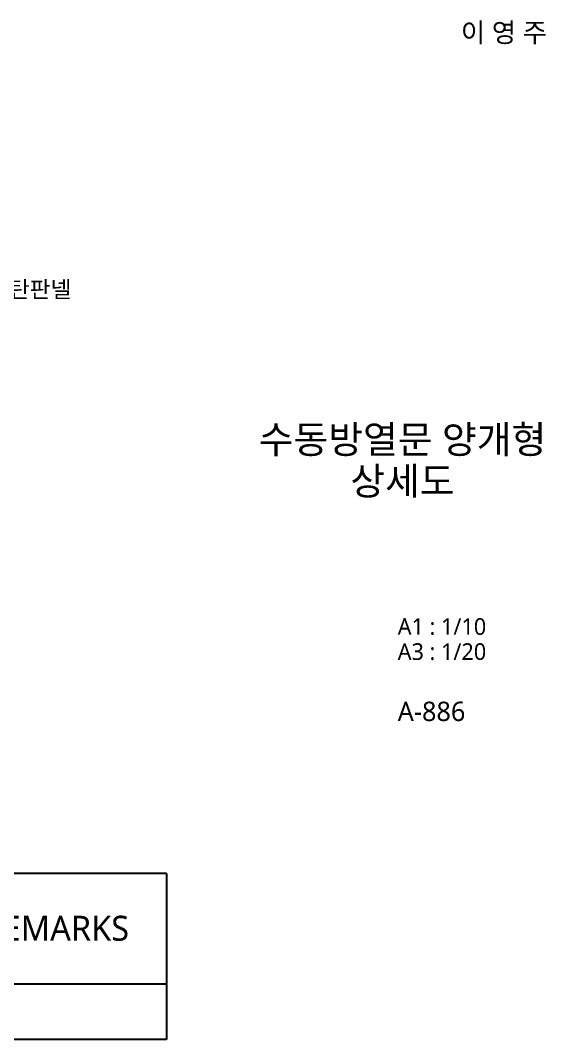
# Model space of a CAD drawing. Header units: millimetres. Extents: x 232323 to 272954, y -5343 to 8721.
# Drawn here: x 251703 to 252650, y -5333 to -3493 of the extents above; entities that cross this region are included whole.
import ezdxf
from ezdxf.enums import TextEntityAlignment as Align

# ---------------------------------------------------------------- set-up
doc = ezdxf.new("R2010")
doc.units = ezdxf.units.MM
doc.header["$MEASUREMENT"] = 0
doc.layers.get('0').update_dxf_attribs({"linetype": 'CONTINUOUS'})
for name, color, linetype, lineweight in [('A-BORD-TEXT', 3, 'CONTINUOUS', 25), ('A-MKXX-NAME', 3, 'CONTINUOUS', 25), ('A-XXXX-TXT2', 3, 'CONTINUOUS', 25)]:
    doc.layers.add(name, color=color, linetype=linetype, lineweight=lineweight)
doc.styles.add('맑은고딕', font='malgun.ttf')

msp = doc.modelspace()

# ---------------------------------------------------------------- linework, layer by layer
for p, q in [((251966.3, -5033), (250037.9, -5033)), ((251966.3, -5033), (251966.3, -5333)), ((251966.3, -5233), (250037.9, -5233)), ((251966.3, -5333), (250037.9, -5333))]:
    msp.add_line(p, q)

# ---------------------------------------------------------------- texts
at = {"layer": 'A-BORD-TEXT', "style": '맑은고딕'}
msp.add_text('이 영 주', height=35, dxfattribs=at).set_placement((252652.7, -3532.7), align=Align.RIGHT)
for s, p in [('수동방열문 양개형', (252391.9, -4249.7)), ('상세도', (252391.9, -4324.7))]:
    msp.add_text(s, height=50, dxfattribs=at).set_placement(p, align=Align.MIDDLE_CENTER)
for s, height, p in [('A1 : 1/10', 30, (252383.3, -4602.3)), ('A3 : 1/20', 30, (252383.3, -4647.6)), ('A-886', 35, (252383.3, -4758))]:
    msp.add_text(s, height=height, dxfattribs=at).set_placement(p)
at = {"layer": 'A-MKXX-NAME', "style": '맑은고딕'}
msp.add_text('REMARKS', height=45, dxfattribs=at).set_placement((251766.3, -5154.4), align=Align.CENTER)
at = {"layer": 'A-XXXX-TXT2', "color": 6, "style": '맑은고딕'}
msp.add_text('THK200 우레탄판넬', height=30, dxfattribs=at).set_placement((251454.2, -3978.7), align=Align.MIDDLE_LEFT)

doc.saveas('drawing.dxf')
